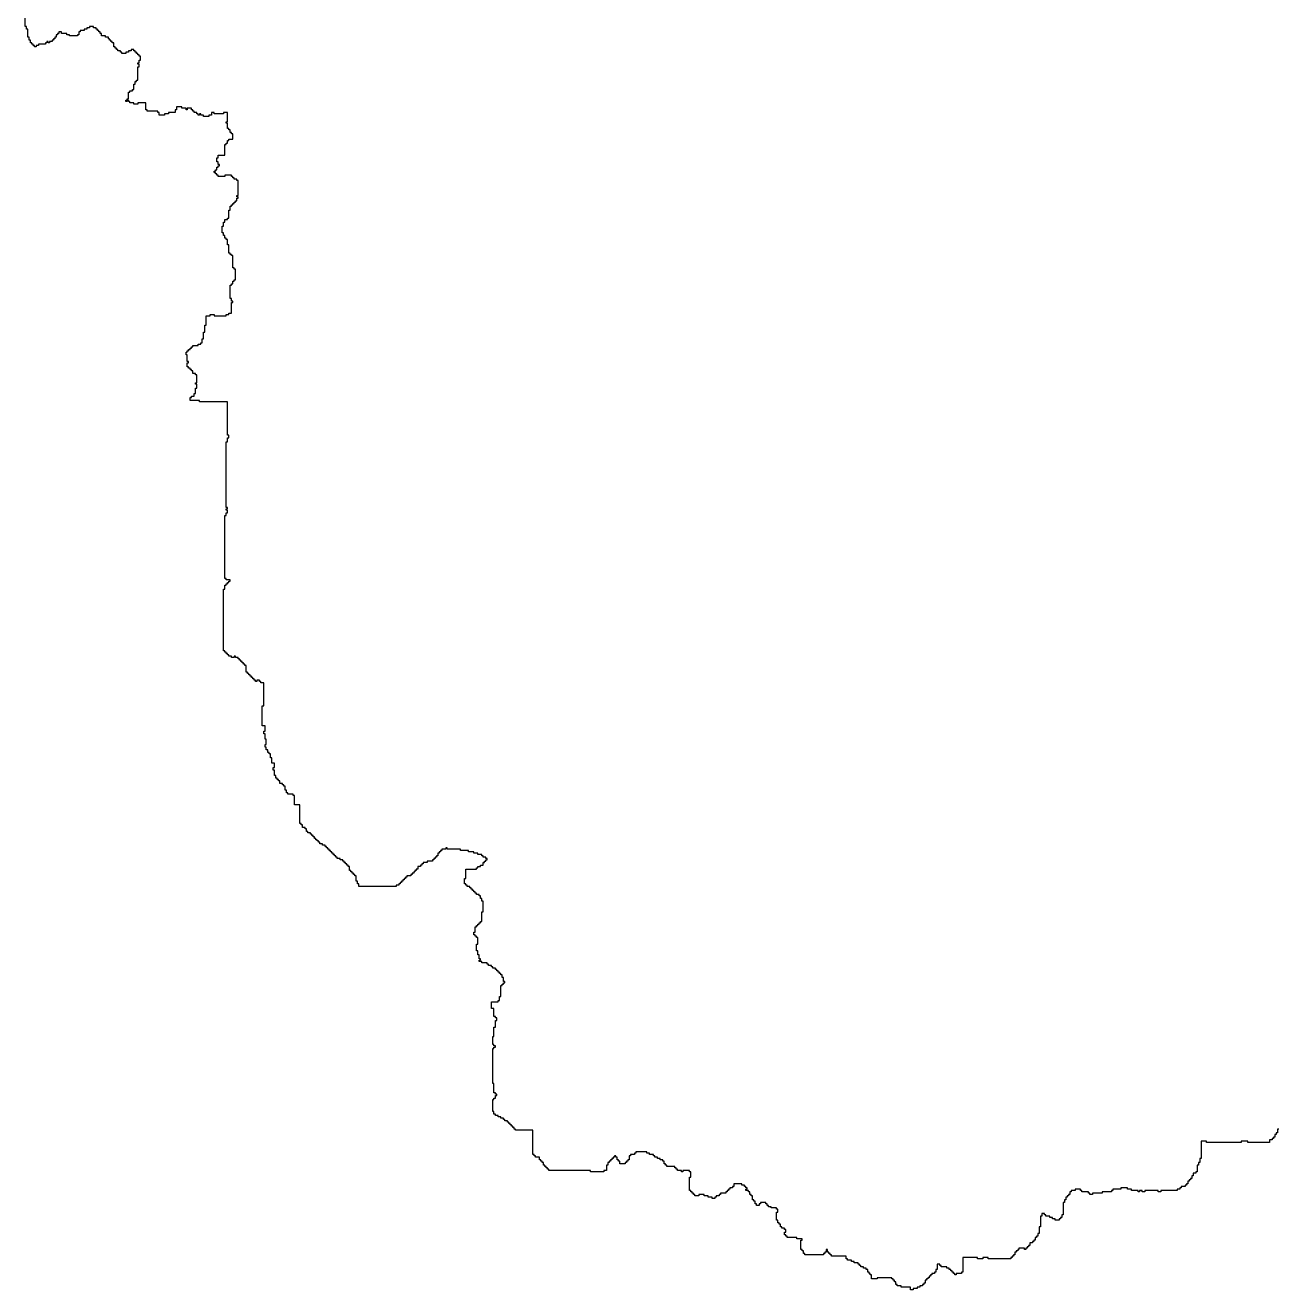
# Model space of a CAD drawing. Header units: inches. Extents: x -98695 to 376223, y 1122520 to 1501782.
# Drawn here: x -60198 to -31327, y 1277957 to 1307076 of the extents above; entities that cross this region are included whole.
import ezdxf

# ---------------------------------------------------------------- set-up
doc = ezdxf.new("R2010")
doc.units = ezdxf.units.IN
doc.header["$MEASUREMENT"] = 0
doc.layers.add('subs1', color=7, linetype='Continuous', true_color=0xc8dcf7)

msp = doc.modelspace()

# ---------------------------------------------------------------- linework, layer by layer
at = {"layer": 'subs1'}
msp.add_polyline3d([(-31325, 1281658, 0), (-31356, 1281658, 0), (-31356, 1281566, 0), (-31387, 1281566, 0), (-31387, 1281535, 0), (-31418, 1281535, 0), (-31418, 1281473, 0), (-31449, 1281473, 0), (-31449, 1281443, 0), (-31480, 1281443, 0), (-31480, 1281412, 0), (-31541, 1281412, 0), (-31541, 1281350, 0), (-32035, 1281350, 0), (-32035, 1281381, 0), (-32189, 1281381, 0), (-32189, 1281350, 0), (-32991, 1281350, 0), (-32991, 1281381, 0), (-33114, 1281381, 0), (-33114, 1280980, 0), (-33145, 1280980, 0), (-33145, 1280887, 0), (-33176, 1280887, 0), (-33176, 1280826, 0), (-33207, 1280826, 0), (-33207, 1280671, 0), (-33238, 1280671, 0), (-33238, 1280641, 0), (-33300, 1280641, 0), (-33300, 1280579, 0), (-33330, 1280579, 0), (-33330, 1280517, 0), (-33361, 1280517, 0), (-33361, 1280486, 0), (-33392, 1280486, 0), (-33392, 1280455, 0), (-33423, 1280455, 0), (-33423, 1280394, 0), (-33454, 1280394, 0), (-33454, 1280363, 0), (-33485, 1280363, 0), (-33485, 1280332, 0), (-33577, 1280332, 0), (-33577, 1280301, 0), (-33608, 1280301, 0), (-33608, 1280270, 0), (-33670, 1280270, 0), (-33670, 1280240, 0), (-34040, 1280240, 0), (-34040, 1280209, 0), (-34102, 1280209, 0), (-34102, 1280240, 0), (-34410, 1280240, 0), (-34410, 1280209, 0), (-34472, 1280209, 0), (-34472, 1280240, 0), (-34533, 1280240, 0), (-34533, 1280209, 0), (-34564, 1280209, 0), (-34564, 1280240, 0), (-34718, 1280240, 0), (-34718, 1280270, 0), (-34811, 1280270, 0), (-34811, 1280301, 0), (-34965, 1280301, 0), (-34965, 1280270, 0), (-35150, 1280270, 0), (-35150, 1280240, 0), (-35181, 1280240, 0), (-35181, 1280209, 0), (-35397, 1280209, 0), (-35397, 1280178, 0), (-35613, 1280178, 0), (-35613, 1280147, 0), (-35675, 1280147, 0), (-35675, 1280178, 0), (-35706, 1280178, 0), (-35706, 1280209, 0), (-35860, 1280209, 0), (-35860, 1280240, 0), (-35891, 1280240, 0), (-35891, 1280270, 0), (-36014, 1280270, 0), (-36014, 1280240, 0), (-36107, 1280240, 0), (-36107, 1280209, 0), (-36137, 1280209, 0), (-36137, 1280147, 0), (-36168, 1280147, 0), (-36168, 1280116, 0), (-36199, 1280116, 0), (-36199, 1280085, 0), (-36230, 1280085, 0), (-36230, 1280024, 0), (-36261, 1280024, 0), (-36261, 1279962, 0), (-36292, 1279962, 0), (-36292, 1279684, 0), (-36323, 1279684, 0), (-36323, 1279623, 0), (-36353, 1279623, 0), (-36353, 1279592, 0), (-36384, 1279592, 0), (-36384, 1279561, 0), (-36477, 1279561, 0), (-36477, 1279592, 0), (-36538, 1279592, 0), (-36538, 1279623, 0), (-36600, 1279623, 0), (-36600, 1279653, 0), (-36693, 1279653, 0), (-36693, 1279684, 0), (-36724, 1279684, 0), (-36724, 1279715, 0), (-36785, 1279715, 0), (-36785, 1279653, 0), (-36816, 1279653, 0), (-36816, 1279407, 0), (-36847, 1279407, 0), (-36847, 1279252, 0), (-36878, 1279252, 0), (-36878, 1279191, 0), (-36909, 1279191, 0), (-36909, 1279160, 0), (-36939, 1279160, 0), (-36939, 1279098, 0), (-36970, 1279098, 0), (-36970, 1279067, 0), (-37001, 1279067, 0), (-37001, 1279037, 0), (-37063, 1279037, 0), (-37063, 1278975, 0), (-37094, 1278975, 0), (-37094, 1278944, 0), (-37125, 1278944, 0), (-37125, 1278913, 0), (-37155, 1278913, 0), (-37155, 1278882, 0), (-37186, 1278882, 0), (-37186, 1278913, 0), (-37310, 1278913, 0), (-37310, 1278882, 0), (-37340, 1278882, 0), (-37340, 1278851, 0), (-37371, 1278851, 0), (-37371, 1278821, 0), (-37402, 1278821, 0), (-37402, 1278759, 0), (-37433, 1278759, 0), (-37433, 1278728, 0), (-37464, 1278728, 0), (-37464, 1278697, 0), (-37495, 1278697, 0), (-37495, 1278666, 0), (-38019, 1278666, 0), (-38019, 1278697, 0), (-38142, 1278697, 0), (-38142, 1278666, 0), (-38266, 1278666, 0), (-38266, 1278697, 0), (-38605, 1278697, 0), (-38605, 1278358, 0), (-38636, 1278358, 0), (-38636, 1278327, 0), (-38759, 1278327, 0), (-38759, 1278296, 0), (-38790, 1278296, 0), (-38790, 1278327, 0), (-38821, 1278327, 0), (-38821, 1278358, 0), (-38852, 1278358, 0), (-38852, 1278389, 0), (-38883, 1278389, 0), (-38883, 1278420, 0), (-38914, 1278420, 0), (-38914, 1278450, 0), (-38975, 1278450, 0), (-38975, 1278481, 0), (-39099, 1278481, 0), (-39099, 1278512, 0), (-39130, 1278512, 0), (-39130, 1278543, 0), (-39191, 1278543, 0), (-39191, 1278420, 0), (-39222, 1278420, 0), (-39222, 1278358, 0), (-39253, 1278358, 0), (-39253, 1278327, 0), (-39315, 1278327, 0), (-39315, 1278296, 0), (-39346, 1278296, 0), (-39346, 1278265, 0), (-39376, 1278265, 0), (-39376, 1278234, 0), (-39407, 1278234, 0), (-39407, 1278204, 0), (-39438, 1278204, 0), (-39438, 1278173, 0), (-39469, 1278173, 0), (-39469, 1278111, 0), (-39500, 1278111, 0), (-39500, 1278080, 0), (-39531, 1278080, 0), (-39531, 1278049, 0), (-39592, 1278049, 0), (-39592, 1278019, 0), (-39654, 1278019, 0), (-39654, 1277988, 0), (-39747, 1277988, 0), (-39747, 1277957, 0), (-39808, 1277957, 0), (-39808, 1278019, 0), (-40024, 1278019, 0), (-40024, 1278049, 0), (-40117, 1278049, 0), (-40117, 1278080, 0), (-40148, 1278080, 0), (-40148, 1278142, 0), (-40178, 1278142, 0), (-40178, 1278173, 0), (-40209, 1278173, 0), (-40209, 1278204, 0), (-40240, 1278204, 0), (-40240, 1278234, 0), (-40579, 1278234, 0), (-40579, 1278204, 0), (-40703, 1278204, 0), (-40703, 1278296, 0), (-40734, 1278296, 0), (-40734, 1278327, 0), (-40764, 1278327, 0), (-40764, 1278358, 0), (-40795, 1278358, 0), (-40795, 1278420, 0), (-40826, 1278420, 0), (-40826, 1278450, 0), (-40888, 1278450, 0), (-40888, 1278481, 0), (-40950, 1278481, 0), (-40950, 1278512, 0), (-40980, 1278512, 0), (-40980, 1278543, 0), (-41011, 1278543, 0), (-41011, 1278574, 0), (-41104, 1278574, 0), (-41104, 1278605, 0), (-41165, 1278605, 0), (-41165, 1278635, 0), (-41258, 1278635, 0), (-41258, 1278666, 0), (-41289, 1278666, 0), (-41289, 1278728, 0), (-41628, 1278728, 0), (-41628, 1278759, 0), (-41659, 1278759, 0), (-41659, 1278790, 0), (-41690, 1278790, 0), (-41690, 1278821, 0), (-41721, 1278821, 0), (-41721, 1278882, 0), (-41752, 1278882, 0), (-41752, 1278821, 0), (-41782, 1278821, 0), (-41782, 1278790, 0), (-41813, 1278790, 0), (-41813, 1278759, 0), (-42245, 1278759, 0), (-42245, 1278790, 0), (-42276, 1278790, 0), (-42276, 1278851, 0), (-42307, 1278851, 0), (-42307, 1278882, 0), (-42338, 1278882, 0), (-42338, 1279098, 0), (-42307, 1279098, 0), (-42307, 1279129, 0), (-42430, 1279129, 0), (-42430, 1279160, 0), (-42646, 1279160, 0), (-42646, 1279191, 0), (-42677, 1279191, 0), (-42677, 1279222, 0), (-42708, 1279222, 0), (-42708, 1279283, 0), (-42677, 1279283, 0), (-42677, 1279345, 0), (-42708, 1279345, 0), (-42708, 1279376, 0), (-42770, 1279376, 0), (-42770, 1279407, 0), (-42800, 1279407, 0), (-42800, 1279468, 0), (-42831, 1279468, 0), (-42831, 1279499, 0), (-42862, 1279499, 0), (-42862, 1279561, 0), (-42893, 1279561, 0), (-42893, 1279746, 0), (-42862, 1279746, 0), (-42862, 1279808, 0), (-42893, 1279808, 0), (-42893, 1279839, 0), (-43016, 1279839, 0), (-43016, 1279869, 0), (-43078, 1279869, 0), (-43078, 1279900, 0), (-43109, 1279900, 0), (-43109, 1279931, 0), (-43140, 1279931, 0), (-43140, 1279962, 0), (-43263, 1279962, 0), (-43263, 1279931, 0), (-43294, 1279931, 0), (-43294, 1279900, 0), (-43356, 1279900, 0), (-43356, 1279931, 0), (-43386, 1279931, 0), (-43386, 1279993, 0), (-43417, 1279993, 0), (-43417, 1280024, 0), (-43448, 1280024, 0), (-43448, 1280116, 0), (-43479, 1280116, 0), (-43479, 1280147, 0), (-43510, 1280147, 0), (-43510, 1280209, 0), (-43541, 1280209, 0), (-43541, 1280240, 0), (-43602, 1280240, 0), (-43602, 1280270, 0), (-43572, 1280270, 0), (-43572, 1280301, 0), (-43602, 1280301, 0), (-43602, 1280332, 0), (-43633, 1280332, 0), (-43633, 1280363, 0), (-43695, 1280363, 0), (-43695, 1280394, 0), (-43880, 1280394, 0), (-43880, 1280332, 0), (-43911, 1280332, 0), (-43911, 1280301, 0), (-43973, 1280301, 0), (-43973, 1280270, 0), (-44003, 1280270, 0), (-44003, 1280240, 0), (-44034, 1280240, 0), (-44034, 1280209, 0), (-44065, 1280209, 0), (-44065, 1280178, 0), (-44188, 1280178, 0), (-44188, 1280147, 0), (-44219, 1280147, 0), (-44219, 1280116, 0), (-44281, 1280116, 0), (-44281, 1280085, 0), (-44312, 1280085, 0), (-44312, 1280054, 0), (-44374, 1280054, 0), (-44374, 1280085, 0), (-44466, 1280085, 0), (-44466, 1280116, 0), (-44559, 1280116, 0), (-44559, 1280147, 0), (-44682, 1280147, 0), (-44682, 1280116, 0), (-44775, 1280116, 0), (-44775, 1280147, 0), (-44805, 1280147, 0), (-44805, 1280178, 0), (-44836, 1280178, 0), (-44836, 1280209, 0), (-44867, 1280209, 0), (-44867, 1280240, 0), (-44898, 1280240, 0), (-44898, 1280548, 0), (-44867, 1280548, 0), (-44867, 1280671, 0), (-44898, 1280671, 0), (-44898, 1280702, 0), (-45052, 1280702, 0), (-45052, 1280671, 0), (-45083, 1280671, 0), (-45083, 1280702, 0), (-45176, 1280702, 0), (-45176, 1280733, 0), (-45206, 1280733, 0), (-45206, 1280764, 0), (-45237, 1280764, 0), (-45237, 1280795, 0), (-45422, 1280795, 0), (-45422, 1280826, 0), (-45453, 1280826, 0), (-45453, 1280856, 0), (-45484, 1280856, 0), (-45484, 1280918, 0), (-45515, 1280918, 0), (-45515, 1280949, 0), (-45577, 1280949, 0), (-45577, 1280980, 0), (-45638, 1280980, 0), (-45638, 1281011, 0), (-45700, 1281011, 0), (-45700, 1281042, 0), (-45731, 1281042, 0), (-45731, 1281072, 0), (-45823, 1281072, 0), (-45823, 1281103, 0), (-45885, 1281103, 0), (-45885, 1281134, 0), (-46132, 1281134, 0), (-46132, 1281103, 0), (-46163, 1281103, 0), (-46163, 1281072, 0), (-46255, 1281072, 0), (-46255, 1281042, 0), (-46286, 1281042, 0), (-46286, 1280949, 0), (-46317, 1280949, 0), (-46317, 1280918, 0), (-46348, 1280918, 0), (-46348, 1280887, 0), (-46379, 1280887, 0), (-46379, 1280856, 0), (-46502, 1280856, 0), (-46502, 1280918, 0), (-46533, 1280918, 0), (-46533, 1280949, 0), (-46564, 1280949, 0), (-46564, 1281011, 0), (-46595, 1281011, 0), (-46595, 1281042, 0), (-46625, 1281042, 0), (-46625, 1281011, 0), (-46656, 1281011, 0), (-46656, 1280980, 0), (-46687, 1280980, 0), (-46687, 1280949, 0), (-46718, 1280949, 0), (-46718, 1280918, 0), (-46749, 1280918, 0), (-46749, 1280887, 0), (-46780, 1280887, 0), (-46780, 1280826, 0), (-46810, 1280826, 0), (-46810, 1280702, 0), (-46872, 1280702, 0), (-46872, 1280671, 0), (-47181, 1280671, 0), (-47181, 1280702, 0), (-48137, 1280702, 0), (-48137, 1280733, 0), (-48168, 1280733, 0), (-48168, 1280764, 0), (-48199, 1280764, 0), (-48199, 1280795, 0), (-48229, 1280795, 0), (-48229, 1280826, 0), (-48260, 1280826, 0), (-48260, 1280887, 0), (-48291, 1280887, 0), (-48291, 1280918, 0), (-48322, 1280918, 0), (-48322, 1280949, 0), (-48353, 1280949, 0), (-48353, 1281011, 0), (-48445, 1281011, 0), (-48445, 1281042, 0), (-48476, 1281042, 0), (-48476, 1281072, 0), (-48507, 1281072, 0), (-48507, 1281628, 0), (-48908, 1281628, 0), (-48908, 1281658, 0), (-48939, 1281658, 0), (-48939, 1281689, 0), (-48970, 1281689, 0), (-48970, 1281720, 0), (-49001, 1281720, 0), (-49001, 1281751, 0), (-49031, 1281751, 0), (-49031, 1281782, 0), (-49062, 1281782, 0), (-49062, 1281813, 0), (-49093, 1281813, 0), (-49093, 1281844, 0), (-49155, 1281844, 0), (-49155, 1281874, 0), (-49186, 1281874, 0), (-49186, 1281905, 0), (-49247, 1281905, 0), (-49247, 1281936, 0), (-49309, 1281936, 0), (-49309, 1281967, 0), (-49371, 1281967, 0), (-49371, 1281998, 0), (-49402, 1281998, 0), (-49402, 1282059, 0), (-49432, 1282059, 0), (-49432, 1282337, 0), (-49402, 1282337, 0), (-49402, 1282368, 0), (-49371, 1282368, 0), (-49371, 1282430, 0), (-49340, 1282430, 0), (-49340, 1282461, 0), (-49371, 1282461, 0), (-49371, 1282491, 0), (-49402, 1282491, 0), (-49402, 1282707, 0), (-49432, 1282707, 0), (-49432, 1283509, 0), (-49402, 1283509, 0), (-49402, 1283540, 0), (-49371, 1283540, 0), (-49371, 1283571, 0), (-49402, 1283571, 0), (-49402, 1283602, 0), (-49432, 1283602, 0), (-49432, 1283787, 0), (-49402, 1283787, 0), (-49402, 1284003, 0), (-49371, 1284003, 0), (-49371, 1284157, 0), (-49340, 1284157, 0), (-49340, 1284219, 0), (-49371, 1284219, 0), (-49371, 1284250, 0), (-49402, 1284250, 0), (-49402, 1284435, 0), (-49463, 1284435, 0), (-49463, 1284589, 0), (-49309, 1284589, 0), (-49309, 1284620, 0), (-49278, 1284620, 0), (-49278, 1284712, 0), (-49247, 1284712, 0), (-49247, 1284959, 0), (-49216, 1284959, 0), (-49216, 1284990, 0), (-49186, 1284990, 0), (-49186, 1285021, 0), (-49155, 1285021, 0), (-49155, 1285052, 0), (-49186, 1285052, 0), (-49186, 1285144, 0), (-49216, 1285144, 0), (-49216, 1285206, 0), (-49247, 1285206, 0), (-49247, 1285237, 0), (-49278, 1285237, 0), (-49278, 1285268, 0), (-49309, 1285268, 0), (-49309, 1285298, 0), (-49340, 1285298, 0), (-49340, 1285329, 0), (-49371, 1285329, 0), (-49371, 1285360, 0), (-49432, 1285360, 0), (-49432, 1285391, 0), (-49463, 1285391, 0), (-49463, 1285422, 0), (-49525, 1285422, 0), (-49525, 1285453, 0), (-49556, 1285453, 0), (-49556, 1285483, 0), (-49679, 1285483, 0), (-49679, 1285514, 0), (-49741, 1285514, 0), (-49741, 1285545, 0), (-49710, 1285545, 0), (-49710, 1285576, 0), (-49741, 1285576, 0), (-49741, 1285669, 0), (-49772, 1285669, 0), (-49772, 1285761, 0), (-49803, 1285761, 0), (-49803, 1285915, 0), (-49772, 1285915, 0), (-49772, 1286070, 0), (-49803, 1286070, 0), (-49803, 1286100, 0), (-49833, 1286100, 0), (-49833, 1286131, 0), (-49864, 1286131, 0), (-49864, 1286193, 0), (-49833, 1286193, 0), (-49833, 1286316, 0), (-49803, 1286316, 0), (-49803, 1286347, 0), (-49772, 1286347, 0), (-49772, 1286378, 0), (-49741, 1286378, 0), (-49741, 1286409, 0), (-49710, 1286409, 0), (-49710, 1286440, 0), (-49679, 1286440, 0), (-49679, 1286656, 0), (-49648, 1286656, 0), (-49648, 1286902, 0), (-49679, 1286902, 0), (-49679, 1286964, 0), (-49710, 1286964, 0), (-49710, 1287026, 0), (-49741, 1287026, 0), (-49741, 1287057, 0), (-49803, 1287057, 0), (-49803, 1287088, 0), (-49833, 1287088, 0), (-49833, 1287118, 0), (-49864, 1287118, 0), (-49864, 1287149, 0), (-49895, 1287149, 0), (-49895, 1287180, 0), (-49926, 1287180, 0), (-49926, 1287211, 0), (-49957, 1287211, 0), (-49957, 1287242, 0), (-50019, 1287242, 0), (-50019, 1287273, 0), (-50049, 1287273, 0), (-50049, 1287303, 0), (-50080, 1287303, 0), (-50080, 1287427, 0), (-50049, 1287427, 0), (-50049, 1287643, 0), (-49803, 1287643, 0), (-49803, 1287674, 0), (-49772, 1287674, 0), (-49772, 1287704, 0), (-49710, 1287704, 0), (-49710, 1287735, 0), (-49648, 1287735, 0), (-49648, 1287797, 0), (-49618, 1287797, 0), (-49618, 1287828, 0), (-49587, 1287828, 0), (-49587, 1287859, 0), (-49556, 1287859, 0), (-49556, 1287890, 0), (-49587, 1287890, 0), (-49587, 1287920, 0), (-49648, 1287920, 0), (-49648, 1287951, 0), (-49679, 1287951, 0), (-49679, 1287982, 0), (-49772, 1287982, 0), (-49772, 1288013, 0), (-49864, 1288013, 0), (-49864, 1288044, 0), (-49988, 1288044, 0), (-49988, 1288075, 0), (-50173, 1288075, 0), (-50173, 1288105, 0), (-50481, 1288105, 0), (-50481, 1288136, 0), (-50512, 1288136, 0), (-50512, 1288105, 0), (-50605, 1288105, 0), (-50605, 1288075, 0), (-50635, 1288075, 0), (-50635, 1288044, 0), (-50666, 1288044, 0), (-50666, 1288013, 0), (-50697, 1288013, 0), (-50697, 1287951, 0), (-50728, 1287951, 0), (-50728, 1287920, 0), (-50759, 1287920, 0), (-50759, 1287890, 0), (-50790, 1287890, 0), (-50790, 1287859, 0), (-50821, 1287859, 0), (-50821, 1287828, 0), (-50944, 1287828, 0), (-50944, 1287797, 0), (-51036, 1287797, 0), (-51036, 1287766, 0), (-51067, 1287766, 0), (-51067, 1287735, 0), (-51098, 1287735, 0), (-51098, 1287704, 0), (-51160, 1287704, 0), (-51160, 1287643, 0), (-51191, 1287643, 0), (-51191, 1287612, 0), (-51222, 1287612, 0), (-51222, 1287581, 0), (-51252, 1287581, 0), (-51252, 1287550, 0), (-51283, 1287550, 0), (-51283, 1287519, 0), (-51314, 1287519, 0), (-51314, 1287489, 0), (-51407, 1287489, 0), (-51407, 1287458, 0), (-51437, 1287458, 0), (-51437, 1287427, 0), (-51468, 1287427, 0), (-51468, 1287396, 0), (-51499, 1287396, 0), (-51499, 1287365, 0), (-51530, 1287365, 0), (-51530, 1287334, 0), (-51561, 1287334, 0), (-51561, 1287303, 0), (-51592, 1287303, 0), (-51592, 1287273, 0), (-51653, 1287273, 0), (-51653, 1287242, 0), (-52517, 1287242, 0), (-52517, 1287303, 0), (-52548, 1287303, 0), (-52548, 1287365, 0), (-52579, 1287365, 0), (-52579, 1287489, 0), (-52610, 1287489, 0), (-52610, 1287519, 0), (-52640, 1287519, 0), (-52640, 1287550, 0), (-52671, 1287550, 0), (-52671, 1287581, 0), (-52702, 1287581, 0), (-52702, 1287612, 0), (-52733, 1287612, 0), (-52733, 1287704, 0), (-52764, 1287704, 0), (-52764, 1287735, 0), (-52795, 1287735, 0), (-52795, 1287766, 0), (-52826, 1287766, 0), (-52826, 1287797, 0), (-52856, 1287797, 0), (-52856, 1287828, 0), (-52887, 1287828, 0), (-52887, 1287859, 0), (-52949, 1287859, 0), (-52949, 1287890, 0), (-53011, 1287890, 0), (-53011, 1287920, 0), (-53042, 1287920, 0), (-53042, 1287951, 0), (-53072, 1287951, 0), (-53072, 1287982, 0), (-53103, 1287982, 0), (-53103, 1288013, 0), (-53134, 1288013, 0), (-53134, 1288044, 0), (-53165, 1288044, 0), (-53165, 1288075, 0), (-53196, 1288075, 0), (-53196, 1288105, 0), (-53227, 1288105, 0), (-53227, 1288136, 0), (-53257, 1288136, 0), (-53257, 1288167, 0), (-53288, 1288167, 0), (-53288, 1288198, 0), (-53350, 1288198, 0), (-53350, 1288229, 0), (-53412, 1288229, 0), (-53412, 1288260, 0), (-53443, 1288260, 0), (-53443, 1288291, 0), (-53473, 1288291, 0), (-53473, 1288321, 0), (-53504, 1288321, 0), (-53504, 1288352, 0), (-53535, 1288352, 0), (-53535, 1288383, 0), (-53566, 1288383, 0), (-53566, 1288414, 0), (-53597, 1288414, 0), (-53597, 1288445, 0), (-53628, 1288445, 0), (-53628, 1288476, 0), (-53689, 1288476, 0), (-53689, 1288506, 0), (-53720, 1288506, 0), (-53720, 1288568, 0), (-53751, 1288568, 0), (-53751, 1288599, 0), (-53813, 1288599, 0), (-53813, 1288661, 0), (-53844, 1288661, 0), (-53844, 1288692, 0), (-53874, 1288692, 0), (-53874, 1289123, 0), (-53998, 1289123, 0), (-53998, 1289339, 0), (-54029, 1289339, 0), (-54029, 1289370, 0), (-54152, 1289370, 0), (-54152, 1289401, 0), (-54183, 1289401, 0), (-54183, 1289463, 0), (-54214, 1289463, 0), (-54214, 1289555, 0), (-54245, 1289555, 0), (-54245, 1289586, 0), (-54275, 1289586, 0), (-54275, 1289617, 0), (-54337, 1289617, 0), (-54337, 1289679, 0), (-54368, 1289679, 0), (-54368, 1289710, 0), (-54399, 1289710, 0), (-54399, 1289740, 0), (-54430, 1289740, 0), (-54430, 1289802, 0), (-54460, 1289802, 0), (-54460, 1289925, 0), (-54491, 1289925, 0), (-54491, 1289987, 0), (-54460, 1289987, 0), (-54460, 1290080, 0), (-54522, 1290080, 0), (-54522, 1290203, 0), (-54553, 1290203, 0), (-54553, 1290296, 0), (-54584, 1290296, 0), (-54584, 1290326, 0), (-54615, 1290326, 0), (-54615, 1290388, 0), (-54646, 1290388, 0), (-54646, 1290450, 0), (-54676, 1290450, 0), (-54676, 1290512, 0), (-54646, 1290512, 0), (-54646, 1290635, 0), (-54676, 1290635, 0), (-54676, 1290758, 0), (-54707, 1290758, 0), (-54707, 1290820, 0), (-54676, 1290820, 0), (-54676, 1290943, 0), (-54738, 1290943, 0), (-54738, 1291406, 0), (-54707, 1291406, 0), (-54707, 1291930, 0), (-54769, 1291930, 0), (-54769, 1291961, 0), (-54800, 1291961, 0), (-54800, 1291992, 0), (-54861, 1291992, 0), (-54861, 1291961, 0), (-54892, 1291961, 0), (-54892, 1291992, 0), (-54923, 1291992, 0), (-54923, 1292023, 0), (-54954, 1292023, 0), (-54954, 1292054, 0), (-54985, 1292054, 0), (-54985, 1292085, 0), (-55016, 1292085, 0), (-55016, 1292116, 0), (-55047, 1292116, 0), (-55047, 1292146, 0), (-55077, 1292146, 0), (-55077, 1292177, 0), (-55108, 1292177, 0), (-55108, 1292331, 0), (-55139, 1292331, 0), (-55139, 1292362, 0), (-55170, 1292362, 0), (-55170, 1292393, 0), (-55201, 1292393, 0), (-55201, 1292424, 0), (-55232, 1292424, 0), (-55232, 1292455, 0), (-55262, 1292455, 0), (-55262, 1292486, 0), (-55293, 1292486, 0), (-55293, 1292517, 0), (-55355, 1292517, 0), (-55355, 1292547, 0), (-55386, 1292547, 0), (-55386, 1292517, 0), (-55448, 1292517, 0), (-55448, 1292547, 0), (-55509, 1292547, 0), (-55509, 1292578, 0), (-55540, 1292578, 0), (-55540, 1292609, 0), (-55571, 1292609, 0), (-55571, 1292640, 0), (-55602, 1292640, 0), (-55602, 1292671, 0), (-55633, 1292671, 0), (-55633, 1294090, 0), (-55602, 1294090, 0), (-55602, 1294182, 0), (-55571, 1294182, 0), (-55571, 1294213, 0), (-55540, 1294213, 0), (-55540, 1294244, 0), (-55509, 1294244, 0), (-55509, 1294275, 0), (-55478, 1294275, 0), (-55478, 1294306, 0), (-55571, 1294306, 0), (-55571, 1294337, 0), (-55602, 1294337, 0), (-55602, 1295786, 0), (-55571, 1295786, 0), (-55571, 1295848, 0), (-55540, 1295848, 0), (-55540, 1295910, 0), (-55571, 1295910, 0), (-55571, 1295941, 0), (-55540, 1295941, 0), (-55540, 1295971, 0), (-55571, 1295971, 0), (-55571, 1297483, 0), (-55540, 1297483, 0), (-55540, 1297575, 0), (-55509, 1297575, 0), (-55509, 1297637, 0), (-55540, 1297637, 0), (-55540, 1298408, 0), (-56188, 1298408, 0), (-56188, 1298439, 0), (-56404, 1298439, 0), (-56404, 1298501, 0), (-56373, 1298501, 0), (-56373, 1298532, 0), (-56311, 1298532, 0), (-56311, 1298593, 0), (-56280, 1298593, 0), (-56280, 1298717, 0), (-56250, 1298717, 0), (-56250, 1298809, 0), (-56280, 1298809, 0), (-56280, 1298840, 0), (-56250, 1298840, 0), (-56250, 1299025, 0), (-56280, 1299025, 0), (-56280, 1299056, 0), (-56342, 1299056, 0), (-56342, 1299118, 0), (-56373, 1299118, 0), (-56373, 1299149, 0), (-56404, 1299149, 0), (-56404, 1299179, 0), (-56435, 1299179, 0), (-56435, 1299210, 0), (-56466, 1299210, 0), (-56466, 1299303, 0), (-56435, 1299303, 0), (-56435, 1299334, 0), (-56466, 1299334, 0), (-56466, 1299488, 0), (-56496, 1299488, 0), (-56496, 1299550, 0), (-56466, 1299550, 0), (-56466, 1299581, 0), (-56435, 1299581, 0), (-56435, 1299611, 0), (-56404, 1299611, 0), (-56404, 1299642, 0), (-56373, 1299642, 0), (-56373, 1299673, 0), (-56342, 1299673, 0), (-56342, 1299704, 0), (-56219, 1299704, 0), (-56219, 1299735, 0), (-56157, 1299735, 0), (-56157, 1299766, 0), (-56126, 1299766, 0), (-56126, 1299858, 0), (-56095, 1299858, 0), (-56095, 1300012, 0), (-56064, 1300012, 0), (-56064, 1300167, 0), (-56034, 1300167, 0), (-56034, 1300383, 0), (-55941, 1300383, 0), (-55941, 1300413, 0), (-55849, 1300413, 0), (-55849, 1300383, 0), (-55571, 1300383, 0), (-55571, 1300413, 0), (-55509, 1300413, 0), (-55509, 1300444, 0), (-55448, 1300444, 0), (-55448, 1300691, 0), (-55417, 1300691, 0), (-55417, 1300722, 0), (-55448, 1300722, 0), (-55448, 1300784, 0), (-55478, 1300784, 0), (-55478, 1301092, 0), (-55448, 1301092, 0), (-55448, 1301123, 0), (-55417, 1301123, 0), (-55417, 1301185, 0), (-55386, 1301185, 0), (-55386, 1301215, 0), (-55355, 1301215, 0), (-55355, 1301462, 0), (-55386, 1301462, 0), (-55386, 1301493, 0), (-55417, 1301493, 0), (-55417, 1301771, 0), (-55448, 1301771, 0), (-55448, 1301801, 0), (-55478, 1301801, 0), (-55478, 1301832, 0), (-55509, 1301832, 0), (-55509, 1302017, 0), (-55540, 1302017, 0), (-55540, 1302141, 0), (-55571, 1302141, 0), (-55571, 1302172, 0), (-55602, 1302172, 0), (-55602, 1302233, 0), (-55633, 1302233, 0), (-55633, 1302295, 0), (-55663, 1302295, 0), (-55663, 1302449, 0), (-55633, 1302449, 0), (-55633, 1302542, 0), (-55602, 1302542, 0), (-55602, 1302603, 0), (-55540, 1302603, 0), (-55540, 1302634, 0), (-55509, 1302634, 0), (-55509, 1302819, 0), (-55478, 1302819, 0), (-55478, 1302912, 0), (-55448, 1302912, 0), (-55448, 1302943, 0), (-55417, 1302943, 0), (-55417, 1302974, 0), (-55386, 1302974, 0), (-55386, 1303005, 0), (-55355, 1303005, 0), (-55355, 1303035, 0), (-55324, 1303035, 0), (-55324, 1303097, 0), (-55293, 1303097, 0), (-55293, 1303128, 0), (-55324, 1303128, 0), (-55324, 1303159, 0), (-55293, 1303159, 0), (-55293, 1303498, 0), (-55324, 1303498, 0), (-55324, 1303529, 0), (-55386, 1303529, 0), (-55386, 1303560, 0), (-55417, 1303560, 0), (-55417, 1303591, 0), (-55448, 1303591, 0), (-55448, 1303621, 0), (-55602, 1303621, 0), (-55602, 1303591, 0), (-55756, 1303591, 0), (-55756, 1303621, 0), (-55787, 1303621, 0), (-55787, 1303652, 0), (-55818, 1303652, 0), (-55818, 1303683, 0), (-55849, 1303683, 0), (-55849, 1303714, 0), (-55818, 1303714, 0), (-55818, 1303745, 0), (-55787, 1303745, 0), (-55787, 1303807, 0), (-55756, 1303807, 0), (-55756, 1303837, 0), (-55725, 1303837, 0), (-55725, 1303868, 0), (-55756, 1303868, 0), (-55756, 1303930, 0), (-55787, 1303930, 0), (-55787, 1304022, 0), (-55756, 1304022, 0), (-55756, 1304084, 0), (-55602, 1304084, 0), (-55602, 1304331, 0), (-55571, 1304331, 0), (-55571, 1304362, 0), (-55540, 1304362, 0), (-55540, 1304423, 0), (-55509, 1304423, 0), (-55509, 1304454, 0), (-55417, 1304454, 0), (-55417, 1304578, 0), (-55448, 1304578, 0), (-55448, 1304609, 0), (-55478, 1304609, 0), (-55478, 1304670, 0), (-55509, 1304670, 0), (-55509, 1304701, 0), (-55540, 1304701, 0), (-55540, 1304824, 0), (-55571, 1304824, 0), (-55571, 1304855, 0), (-55540, 1304855, 0), (-55540, 1305071, 0), (-55633, 1305071, 0), (-55633, 1305040, 0), (-55849, 1305040, 0), (-55849, 1305071, 0), (-55910, 1305071, 0), (-55910, 1305010, 0), (-55972, 1305010, 0), (-55972, 1304979, 0), (-56095, 1304979, 0), (-56095, 1305010, 0), (-56157, 1305010, 0), (-56157, 1305040, 0), (-56188, 1305040, 0), (-56188, 1305010, 0), (-56219, 1305010, 0), (-56219, 1305040, 0), (-56250, 1305040, 0), (-56250, 1305071, 0), (-56311, 1305071, 0), (-56311, 1305102, 0), (-56342, 1305102, 0), (-56342, 1305133, 0), (-56373, 1305133, 0), (-56373, 1305164, 0), (-56466, 1305164, 0), (-56466, 1305133, 0), (-56496, 1305133, 0), (-56496, 1305164, 0), (-56589, 1305164, 0), (-56589, 1305195, 0), (-56712, 1305195, 0), (-56712, 1305133, 0), (-56743, 1305133, 0), (-56743, 1305071, 0), (-56897, 1305071, 0), (-56897, 1305040, 0), (-56990, 1305040, 0), (-56990, 1305010, 0), (-57113, 1305010, 0), (-57113, 1305071, 0), (-57144, 1305071, 0), (-57144, 1305102, 0), (-57391, 1305102, 0), (-57391, 1305133, 0), (-57422, 1305133, 0), (-57422, 1305287, 0), (-57607, 1305287, 0), (-57607, 1305256, 0), (-57699, 1305256, 0), (-57699, 1305287, 0), (-57792, 1305287, 0), (-57792, 1305318, 0), (-57823, 1305318, 0), (-57823, 1305349, 0), (-57854, 1305349, 0), (-57854, 1305380, 0), (-57823, 1305380, 0), (-57823, 1305534, 0), (-57792, 1305534, 0), (-57792, 1305565, 0), (-57730, 1305565, 0), (-57730, 1305596, 0), (-57699, 1305596, 0), (-57699, 1305719, 0), (-57669, 1305719, 0), (-57669, 1305781, 0), (-57638, 1305781, 0), (-57638, 1305812, 0), (-57607, 1305812, 0), (-57607, 1306120, 0), (-57576, 1306120, 0), (-57576, 1306182, 0), (-57607, 1306182, 0), (-57607, 1306213, 0), (-57576, 1306213, 0), (-57576, 1306274, 0), (-57545, 1306274, 0), (-57545, 1306367, 0), (-57576, 1306367, 0), (-57576, 1306398, 0), (-57607, 1306398, 0), (-57607, 1306428, 0), (-57638, 1306428, 0), (-57638, 1306459, 0), (-57669, 1306459, 0), (-57669, 1306490, 0), (-57699, 1306490, 0), (-57699, 1306521, 0), (-57761, 1306521, 0), (-57761, 1306490, 0), (-57823, 1306490, 0), (-57823, 1306459, 0), (-57884, 1306459, 0), (-57884, 1306428, 0), (-57977, 1306428, 0), (-57977, 1306459, 0), (-58008, 1306459, 0), (-58008, 1306490, 0), (-58070, 1306490, 0), (-58070, 1306521, 0), (-58100, 1306521, 0), (-58100, 1306552, 0), (-58131, 1306552, 0), (-58131, 1306583, 0), (-58162, 1306583, 0), (-58162, 1306675, 0), (-58193, 1306675, 0), (-58193, 1306706, 0), (-58224, 1306706, 0), (-58224, 1306737, 0), (-58255, 1306737, 0), (-58255, 1306768, 0), (-58285, 1306768, 0), (-58285, 1306799, 0), (-58347, 1306799, 0), (-58347, 1306830, 0), (-58440, 1306830, 0), (-58440, 1306891, 0), (-58471, 1306891, 0), (-58471, 1306922, 0), (-58501, 1306922, 0), (-58501, 1306953, 0), (-58532, 1306953, 0), (-58532, 1306984, 0), (-58563, 1306984, 0), (-58563, 1307015, 0), (-58625, 1307015, 0), (-58625, 1307045, 0), (-58717, 1307045, 0), (-58717, 1307015, 0), (-58779, 1307015, 0), (-58779, 1306984, 0), (-58841, 1306984, 0), (-58841, 1306953, 0), (-58933, 1306953, 0), (-58933, 1306922, 0), (-58964, 1306922, 0), (-58964, 1306860, 0), (-58995, 1306860, 0), (-58995, 1306830, 0), (-59180, 1306830, 0), (-59180, 1306860, 0), (-59242, 1306860, 0), (-59242, 1306891, 0), (-59365, 1306891, 0), (-59365, 1306922, 0), (-59427, 1306922, 0), (-59427, 1306891, 0), (-59458, 1306891, 0), (-59458, 1306860, 0), (-59488, 1306860, 0), (-59488, 1306799, 0), (-59519, 1306799, 0), (-59519, 1306768, 0), (-59550, 1306768, 0), (-59550, 1306737, 0), (-59581, 1306737, 0), (-59581, 1306706, 0), (-59643, 1306706, 0), (-59643, 1306675, 0), (-59674, 1306675, 0), (-59674, 1306706, 0), (-59704, 1306706, 0), (-59704, 1306675, 0), (-59735, 1306675, 0), (-59735, 1306644, 0), (-59890, 1306644, 0), (-59890, 1306614, 0), (-59951, 1306614, 0), (-59951, 1306583, 0), (-59982, 1306583, 0), (-59982, 1306614, 0), (-60013, 1306614, 0), (-60013, 1306644, 0), (-60044, 1306644, 0), (-60044, 1306675, 0), (-60075, 1306675, 0), (-60075, 1306737, 0), (-60105, 1306737, 0), (-60105, 1306799, 0), (-60136, 1306799, 0), (-60136, 1306984, 0), (-60167, 1306984, 0), (-60167, 1307045, 0), (-60198, 1307045, 0), (-60198, 1307292, 0)], dxfattribs=at)
msp.add_polyline3d([(-57854, 1305349, 0), (-57854, 1305318, 0), (-57884, 1305318, 0), (-57884, 1305349, 0)], close=True, dxfattribs=at)

doc.saveas('drawing.dxf')
